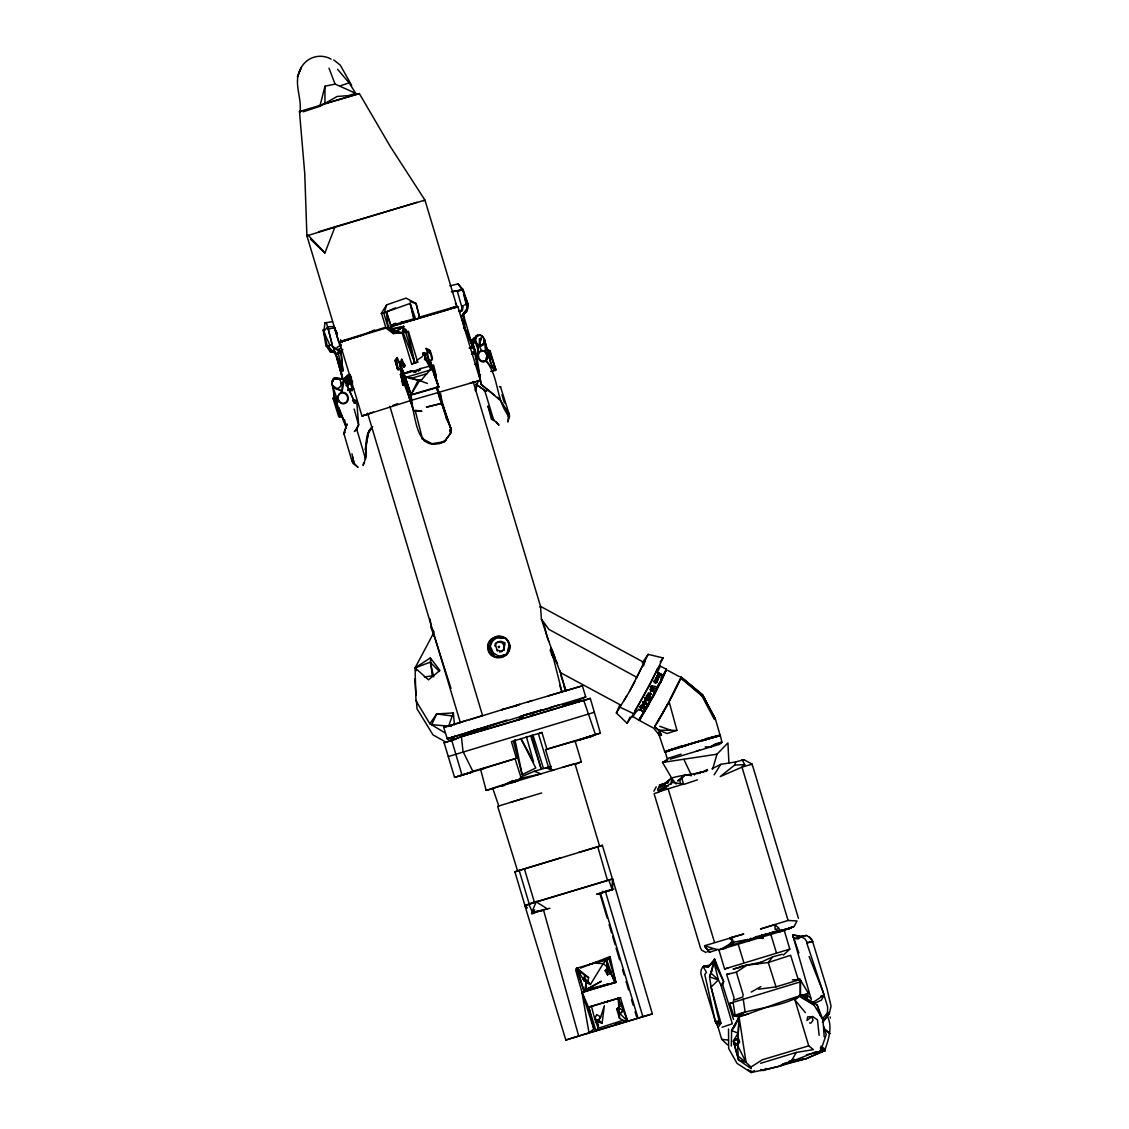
<?xml version="1.0" encoding="UTF-8"?>
<svg xmlns="http://www.w3.org/2000/svg" width="1129" height="1129" viewBox="0 0 1129 1129"><rect width="100%" height="100%" fill="white"/><g stroke="black" fill="none" stroke-linecap="round" stroke-linejoin="round"><path stroke-width="1.5" d="M324.926 102.951L324.997 86.227L335.059 84.082L355.663 93.298L348.494 95.612L337.091 96.473L319.846 106.324L303.151 111.813M409.008 395.319C416.686 412.452 413.468 454.775 444.346 441.735L450.527 433.621L451.374 429.782L436.429 387.459M660.55 675.001L659.675 675.325L660.394 674.013M613.823 889.186L596.592 894.281L612.539 889.567L612.624 878.955L536.176 901.817C528.753 920.149 529.642 912.825 543.571 910.214L578.669 1035.97L565.827 1040.035L524.872 905.599L536.854 901.351M487.46 357.653L487.46 358.5A5.8 4.841 73 0 1 480.248 360.828A5.8 4.841 73 0 1 479.162 351.881A5.8 4.841 73 0 1 486.853 353.532L487.46 358.5L486.049 352.615L484.016 351.133L481.349 351.034A5.363 4.474 73 0 0 480.051 359.841A5.363 4.474 73 0 0 487.46 357.653L486.049 352.615L486.853 353.532M499.441 386.81L500.641 386.937M658.362 679.178L657.685 677.809M731.338 1046.061L731.606 1030.509L739.142 1017.003C762.258 1009.185 785.064 999.814 808.435 993.337L800.094 979.506L797.864 978.377L790.625 955.275L768.284 962.515L746.791 965.21L733.074 969.148L739.848 967.285M299.877 112.745C302.501 98.082 292.609 82.544 300.709 68.841M800.616 981.793L800.362 994.974L798.189 997.02C778.502 1007.477 755.753 1007.731 735.078 1015.211L735.092 1016.142L733.737 1015.874L729.687 1003.399L800.616 981.793L800.094 979.506L792.332 979.873M656.231 677.668C655.102 680.688 655.568 677.95 657.459 677.993M734.259 1044.494L738.451 1059.905L746.043 1062.304L739.114 1017.271L731.606 1030.509L738.07 1033.19L733.328 1041.121L737.618 1055.855L746.043 1062.304L750.954 1067.046L751.152 1068.57L738.451 1059.905L737.533 1045.242L739.142 1017.003L735.092 1016.142M424.306 676.92L432.167 675.918L430.347 657.911L415.077 667.888L415.966 700.799L429.881 723.731L445.024 732.904M477.652 353.518L478.089 345.22L477.002 357.893L481.18 384.467L500.514 400.569L509.08 413.849L509.588 416.432L507.824 422.02C507.796 420.623 509.645 412.508 506.935 413.468C495.956 397.648 498.538 376.112 486.246 361.167L485.978 357.865M476.156 336.075L477.75 334.946L472.007 339.801L479.162 346.081L483.198 344.895L484.51 339.631L482.266 335.948L480.192 334.876L476.156 336.075L474.787 340.591L472.007 339.801L481.18 384.467L494.657 395.15M646.183 703.522L645.195 704.115M746.043 1062.304L737.533 1045.242L739.114 1017.271L734.824 1026.317L731.606 1030.509M671.176 784.26L671.543 778.05C683.454 774.409 695.69 774.762 707.389 770.387L707.163 769.569L705.117 771.079L695.196 773.802M657.374 676.567L657.149 675.41A1.425 1.087 35.4 0 1 657.29 675.283L658.179 675.142M578.669 1035.97L588.999 1032.809L581.887 991.841L584.243 991.812L577.074 968.23L575.649 970.009L581.887 991.841L588.505 1007.209L620.625 997.57L588.731 1007.124L595.9 1030.721L598.243 1028.293L598.483 1024.977M657.501 676.751L656.909 675.834L657.092 676.807M641.667 706.119L640.51 706.288L640.355 707.488L642.599 707.841L641.23 708.208M619.75 1006.504L618.861 1007.915L619.482 1018.203L622.855 1020.32L627.71 1021.195L618.226 997.768L619.482 1018.203L616.646 1008.945L619.75 1006.504L618.226 997.768M501.248 651.532L504.098 649.923L504.635 642.697L501.586 641.498A5.08 5.066 69.4 0 0 495.476 645.266L494.784 645.873M467.35 310.56L467.872 303.927L462.989 289.419L467.434 308.33L466.827 311.632L461.38 316.459L465.346 330.218L472.628 346.363L463.299 314.37L466.333 311.505M404.718 365.711L401.797 359.22C401.317 363.51 407.075 370.27 403.166 362.959L404.083 366.869L404.718 365.711L402.714 363.129M727.584 1044.889L721.699 1039.315L718.157 1027.39L720.937 1023.114L719.399 1022.239L711.087 987.056L709.591 976.966L714.572 958.987L723.675 981.553L722.659 984.841L733.54 1019.487M402.404 381.193L400.4 374.405L411.478 371.074L400.4 374.405L403.745 385.511L402.743 385.116L402.982 382.745M404.634 366.417L404.803 364.723M660.888 679.743C660.31 675.579 668.82 669.765 666.138 669.045A29.001 1.129 -61.6 0 1 654.143 693.488L648.004 705.54L654.495 693.714M655.61 678.501L655.78 679.489L657.332 677.936L658.08 678.839L657.149 680.321L658.136 679.785M476.466 358.218L476.071 359.107L475.916 357.808M580.56 968.089L610.041 956.573L608.968 958.676L594.927 962.882L606.668 959.946L607.204 969.021C608.672 969.43 617.746 985.476 614.289 981.75L606.668 959.946L603.196 963.63L590.411 984.53L587.772 980.974L584.413 981.073L585.02 975.668L576.453 968.315L596.733 962.331L589.606 964.462L591.06 964.025M640.256 706.853L640.58 707.671L640.27 706.74M335.271 387.374L332.533 385.808L334.339 396.815L338.164 401.952L331.7 383.465L331.997 380.953L335.257 377.679L344.373 379.457L355.198 403.448L344.373 379.457L339.758 378.596M424.913 356.454L422.909 353.871L423.544 352.714L425.816 360.377L424.448 359.347M703.494 966.184L708.349 966.876L708.532 965.323L703.113 966.593A8.707 8.453 76.7 0 0 701.25 975.047L715.998 1023.17L719.399 1022.239L718.947 1021.279L715.292 1021.251L704.75 974.412L706.514 972.379L703.113 966.593L708.349 966.876L713.867 961.725L723.675 981.553L720.965 985.236L732.312 1023.749L722.151 1027.263M728.515 1029.027L728.671 1048.488L737.025 1063.363L751.11 1072.55L779.208 1066.383L814.983 1052.256L816.507 1052.764L824.65 1050.803C828.46 1039.513 833.23 1026.444 826.767 1015.126M597.693 1021.435L602.067 1023.424L604.34 1005.77L600.67 1017.017L597.693 1021.435L598.243 1028.293L622.855 1020.32M351.669 381.009L350.442 383.465L345.869 380.671L348.141 375.816L350.526 377.185M462.283 305.719L461.775 309.586L459.334 311.618M331.912 321.779L325.025 322.809L323.727 331.545L327.297 346.053L326.098 346.377L323.219 329.922L324.573 332.999M333.196 381.419L333.648 378.497L338.728 378.836M654.34 680.914L654.326 681.817A1.425 1.284 33.9 0 0 654.905 682.551C659.435 684.033 654.933 677.075 654.298 681.874A1.51 1.369 35.3 0 0 654.58 682.339L654.905 682.622M655.554 678.6L655.78 679.489M463.215 305.437L462.368 310.856L459.531 312.041M623.039 1010.61L619.736 1014.011L623.039 1010.61L618.861 1007.915L616.646 1008.945M648.639 695.196L648.639 695.21A3.683 3.655 3.9 0 0 648.117 694.998L646.381 695.901L648.131 694.998A3.754 3.74 1 0 1 648.596 695.168L649.161 695.492A4.036 4.022 1 0 1 649.612 695.803L650.177 697.115L649.951 696.17A2.004 1.99 4.6 0 0 649.612 695.789A4.064 4.05 2.5 0 0 649.189 695.492M404.563 381.292L412.607 407.244L411.069 395.079L438.715 387.134L432.732 367.137L431.349 367.377L427.877 356.171L427.665 351.02L426.127 348.452L429.091 349.736L430.403 353.448L432.097 359.756L430.093 360.363L431.151 365.514M642.316 707.544L642.5 706.839L644.024 708.038L643.332 709.238L642.683 707.671M658.955 675.932C657.868 677.132 660.902 676.666 658.757 675.354M642.429 707.206L644.024 708.038M660.648 674.761L659.534 675.283L657.812 674.112L659.886 675.071L660.084 673.942L660.169 674.902M755.259 936.957L789.34 928.475L794.124 926.457L797.018 920.982L788.084 920.46L760.48 928.998L774.946 924.665L779.179 928.49L775.143 929.59L774.946 924.665M479.599 345.262L479.557 338.686L479.599 345.262L477.793 344.345A5.08 4.234 73 0 1 476.988 336.513A5.08 4.234 73 0 1 483.692 338.107A5.08 4.234 73 0 1 481.518 345.234L479.599 345.262L481.18 337.769L480.502 340.238M647.242 697.764L647.185 697.764A3.669 3.599 16.7 0 0 646.719 697.581L645.322 697.778L645.125 699.176A1.821 1.75 19.4 0 0 645.435 699.571L648.187 700.446L648.131 698.329A4.036 3.966 17 0 0 647.778 698.089L647.778 698.089M504.098 649.923L504.254 649.09M646.423 695.746L646.522 696.635A1.821 1.792 13.6 0 0 646.832 697.045L648.018 697.793A3.401 3.345 15.7 0 0 648.427 697.948L649.965 697.567L649.951 696.17A2.06 2.06 4.1 0 0 649.612 695.803A4.206 4.191 -1.1 0 0 649.104 695.45L648.907 695.337M654.298 681.027L654.82 682.495M363.623 462.819L363.072 465.543C369.211 453.378 361.76 436.909 372.33 426.536M475.238 390.634L476.438 384.185M341.311 379.175L344.373 379.457L342.143 391.283L334.071 387.882L332.533 385.808L336.259 388.898M366.205 455.763L365.556 459.066L356.764 429.316L358.641 424.899L356.651 400.597M809.112 956.517L823.126 991.968L827.67 1007.026L827.331 1015.832L822.307 1022.211M365.09 449.596L369 430.474M657.007 681.972L656.979 681.097L656.965 682.099M436.641 387.219L439.181 397.253L451.374 429.782L450.683 432.971L444.346 441.735L431.955 443.697L421.752 438.348L423.135 438.066L421.766 438.532M642.189 707.742L640.962 707.742L640.792 706.556M402.178 332.872L403.575 326.464L392.85 328.497L392.229 329.569L393.315 333.563L408.5 332.067L403.984 330.599L403.575 326.464L392.229 329.569L388.136 327.368L383.662 312.733L386.485 312.041L392.229 329.569L402.178 332.872L405.128 331.531L407.894 332.222L414.837 362.917L411.633 363.99L402.178 332.872L393.358 332.265L388.136 327.368L386.316 311.943L392.229 329.569M642.274 662.836L648.159 654.354L663.048 657.925L651.786 681.097L633.778 713.74L627.047 723.237L616.378 712.978L619.821 704.919M642.754 707.417L643.558 708.038M608.968 958.676L616.053 982.301L584.243 991.812L586.77 980.678L584.695 978.208M489.464 647.975L491.468 639.31L496.407 636.389A10.867 10.853 69.4 0 1 509.645 649.584L506.78 654.524L501.841 657.459L496.083 657.36L492.089 653.352L489.464 647.975L492.526 641.018L497.748 636.982L506.286 638.393L510.026 646L506.78 654.524L496.083 657.36A10.867 10.853 69.4 0 1 488.589 644.278L491.468 639.31L497.748 636.982M398.537 369.832L396.378 361.209L397.225 357.625L399.624 363.086M700.008 773.167L700.206 772.321L703.649 771.94M711.933 970.121L711.185 973.297L718.383 979.887L720.965 985.236L722.659 984.841M475.902 357.639L476.523 358.74L475.408 358.218M643.248 701.631L642.909 703L644.701 704.327M822.886 1022.197L829.194 1013.941L831.057 1006.235L827.007 988.722L812.612 941.501L811.412 938.764L806.558 935.475L801.195 936.393L792.643 934.812L811.314 999.687M506.78 654.524L508.897 646.056L510.026 646M645.096 699.063L645.054 698.174L646.254 700.149M588.618 977.601L587.772 980.974L584.413 981.073L583.072 979.266L585.02 975.668L588.618 977.601L577.074 968.23M319.846 106.324L324.997 86.227M641.808 706.175L640.863 707.657M342.779 379.556L335.341 352.431L330.063 351.669L326.549 346.25L327.918 345.883L335.652 354.52L339.462 353.278L339.067 351.133L336.569 349.2L337.063 347.337L341.381 344.909M475.549 390.493L478.273 380.445M351.514 378.003L347.944 376.169L350.385 377.312A3.062 2.738 73.8 0 1 351.486 380.967L350.442 383.465L345.869 380.671L348.141 375.816L348.014 376.818M341.24 347.647L339.01 349.129L340.958 351.359L342.877 370.961L332.039 344.726L327.918 345.883L331.164 352.262M659.618 676.878L659.477 676.017M712.653 769.075L716.971 754.2L727.923 742.924L728.911 763.021M386.654 304.872L384.396 312.493L381.193 313.552L386.654 304.872L406.059 298.112L416.051 303.503L419.762 317.941L390.973 326.606M665.997 670.457L654.82 693.954L640.016 718.82L648.117 705.3M653.874 791.217L656.231 786.814M666.308 669.624L661.763 678.374M438.306 386.767L409.883 395.094L409.037 396.011L409.954 399.765L410.773 397.182M643.502 665.941L645.435 659.816L636.262 678.614M448.481 726.427L453.364 712.935L436.641 713.951L429.881 723.731M404.083 366.869L404.549 365.443M656.415 680.928C656.824 683.539 656.895 679.475 654.764 680.843M713.57 965.083L709.591 976.966L718.383 979.887L711.087 987.056L720.937 1023.114L716.943 1024.624L715.292 1021.251L719.399 1022.239L718.947 1021.279M643.29 703.409L644.419 704.129A3.401 3.091 23.6 0 0 644.857 704.369L646.381 704.059L646.324 702.732A1.99 1.877 22.4 0 0 645.986 702.379A4.036 3.796 22.2 0 0 645.562 702.083L645.012 701.786A3.754 3.528 22.2 0 0 644.532 701.546L643.093 701.786L643.008 703.155A1.821 1.665 22.9 0 0 643.262 703.466M806.713 999.052L807.799 995.905L810.636 997.853M751.208 764.658L752.126 764.121L741.993 767.155L720.217 776.597L734.654 765.039L735.755 761.892L743.997 759.732L752.126 764.121L798.443 918.272M642.881 702.069L643.064 703.155M352.728 459.207L353.941 463.045L358.048 467.378L352.982 463.356L351.923 460.914L343.78 433.268L347.111 423.925L343.865 433.861M396.321 360.137L397.225 357.625L395.531 359.812L396.491 363.651L397.225 357.625L395.813 359.714L396.378 361.209M664.84 673.42L666.35 669.299M648.159 654.354L630.01 690.595L616.378 712.978M338.728 416.799L332.999 398.424L334.339 396.815L334.156 391.819M310.503 239.221L324.926 252.938L335.059 226.76L424.956 200.129L456.864 306.298L450.146 308.372M331.7 383.465L333.648 378.497L336.71 378.765M402.249 374.518L400.075 363.086L401.571 359.29L403.857 366.925L400.075 363.086L402.94 363.03M586.022 982.54L586.77 980.678L590.411 984.53L586.022 982.54L586.586 989.399L584.243 991.812L576.453 968.315L580.574 973.254M656.02 678.36L655.963 679.305M645.195 701.561L645.534 700.149L645.209 701.518M297.379 76.913L301.387 67.26M660.677 682.791L664.671 673.533M355.381 430.53L358.641 424.899L354.125 409.008M644.814 706.825L643.05 703.762L644.786 706.895L641.328 705.004M643.107 704.482L644.038 706.218L643.107 704.482L642.57 705.413L644.038 706.218L642.57 705.413M650.064 697.412L647.975 697.778M655.667 680.519L654.707 681.972L656.612 682.057M654.693 680.956L655.088 682.297M641.06 707.812L640.849 706.5M646.48 703.889L645.111 704.44L646.381 704.059M660.409 682.396L664.6 673.434M678.585 682.593L669.991 699.698M540.085 607.289L540.523 606.372L644.179 662.554M640.863 708.391L640.637 709.577L640.905 708.32M645.52 698.159L647.566 698.357M655.695 678.247L655.737 678.176A1.651 1.369 37.8 0 1 655.977 677.866A1.482 1.228 34.5 0 1 656.429 677.654L657.403 677.654M660.338 674.098C665.023 676.186 655.455 671.219 660.056 673.9M627.047 723.237L630.053 717.056M638.831 709.337L642.33 710.945L638.831 709.337L635.585 712.498A29.001 1.129 -61.6 0 1 632.833 715.56M658.644 684.329L654.143 693.488A29.001 1.129 -61.6 0 1 638.929 719.709L638.831 719.977M669.088 701.659L680.477 678.43A27.562 1.073 -61.6 0 1 669.088 701.659A27.562 1.073 -61.6 0 1 654.637 726.554L669.088 701.659L676.963 730.392L666.971 733.511L659.054 730.209L654.552 726.695L658.701 730.491L661.594 735.332L659.054 730.209L676.963 730.392M658.955 675.015L657.868 674.027M427.439 383.493L418.238 380.05L411.027 394.642L404.972 376.225L403.011 375.886L404.168 374.207L400.075 363.086M634.823 681.493L629.446 691.456M423.798 354.21L423.685 352.671L426.677 353.306L425.125 356.383L426.056 360.278L430.939 369.366M491.27 371.483L495.984 369.804L489.746 351.895L490.226 350.95L487.192 349.792L484.51 339.631L485.583 352.883M659.477 682.904L654.143 693.488L660.578 682.128L654.453 693.742M645.082 698.117L646.719 697.581L645.195 697.948M372.697 426.649L368.054 433.663L365.711 449.427L365.909 455.664M655.526 687.039C657.614 685.557 643.967 685.924 653.874 688.224M450.979 688.394L433.409 633.383L415.077 667.888L416.361 670.64M650.727 687.9L653.62 690.623L651.687 688.309L654.679 688.648L652.717 686.333L654.651 688.69L651.673 688.337L653.776 690.313M653.126 691.527L649.923 689.41L653.141 691.512M650.233 692.359L650.939 691.061M667.747 703.861L666.265 706.627A24.796 0.974 -61.6 0 1 657.473 721.883M617.577 1010.314L618.861 1007.915M651.377 693.982L647.905 693.178L651.602 694.363M422.909 353.871L423.544 352.714M639.677 720.104L650.008 700.784M733.667 940.88L731.493 944.775L728.036 945.312L720.895 949.037C716.788 952.142 697.807 940.415 707.855 950.11L713.133 948.699M691.498 775.694L685.12 774.635L681.817 777.853L683.454 784.076L658.644 791.796L657.642 789.481L659.082 786.927L663.358 785.262L671.543 778.05L676.158 783.978M642.232 705.23L643.05 703.762M659.505 677.118L658.927 677.555M791.006 1061.585L796.284 1052.44L813.36 1049.631L808.731 1045.849L794.957 1000.012L798.189 997.02M649.909 700.77L639.085 719.907M658.489 672.729L661.806 674.888M623.589 701.278L626.934 695.662M658.263 677.315L659.223 676.313M419.819 380.191L411.027 394.642L404.972 376.225M558.996 705.696L559.561 704.778L549.823 707.643M648.596 700.065L646.959 700.46M657.106 680.011L657.897 679.531L657.149 680.321M344.373 379.457L342.129 383.013L342.143 391.283L338.023 388.926M607.501 974.863L607.204 969.021L610.817 970.968L610.733 973.438L607.501 974.863L605.186 970.728L608.094 967.609L606.668 959.946M640.016 718.82L648.568 705.343M714.163 774.833L720.81 764.347L735.755 761.892M340.958 351.359L342.877 370.961L338.277 353.617L339.462 353.278M602.067 1023.424L598.822 1019.995L595.336 1022.168L598.511 1020.348L600.67 1017.017L596.676 1014.562L594.715 1018.767L598.243 1028.293M737.533 1045.242L739.721 1041.898L738.705 1039.033L736.037 1038.652L733.695 1040.755L734.542 1044.198L737.533 1045.242L733.328 1041.121M700.192 772.758L700.234 773.139M646.113 703.762L645.252 704.059M353.702 402.898L355.564 400.202M660.169 661.975L663.048 657.925M346.956 377.453L348.141 375.816M474.166 339.279L475.351 337.642A3.994 3.331 73 0 0 473.418 339.773M489.746 351.895L490.226 350.95L487.192 349.792L490.72 362.818L495.236 370.693L486.246 361.167L483.268 360.828M437.29 387.021L440.635 399.101L440.366 393.457L442.483 403.194L426.508 407.117L442.483 403.194L451.36 430.643M463.596 327.495L465.346 330.218L463.299 314.37L461.38 316.459L467.434 308.33L468.055 303.87L462.34 289.603M461.38 316.459L467.434 308.33L463.61 294.288M809.578 1022.959L810.848 1023.17L813.092 1020.291L811.751 1016.749L807.644 1016.89L806.981 1020.461L812.414 1016.382L817.452 1019.84L819.16 1035.335M356.764 429.316L354.393 431.49M782.298 954.259L772.758 956.813L768.284 962.515L776.018 986.873L800.094 979.506L801.308 982.117M708.349 966.876L714.572 958.987L717.098 967.073M334.142 326.507L327.664 326.761L323.727 331.545L329.964 345.319L332.208 344.67L327.664 326.761L326.309 322.838L325.025 322.809M534.652 909.776L532.479 912.401L528.781 904.019M660.225 674.846L660.098 674.112M332.999 398.424L334.339 396.815L346.222 427.863L344.655 419.833L343.696 420.157L341.466 414.766M813.938 1003.554L821.432 1000.153L824.099 995.143L806.741 942.941L812.612 941.501L809.267 936.675M418.577 370.933L420.99 368.463L433.649 365.175L436.203 375.802L435.357 373.897M646.578 695.408L648.117 694.998M822.533 1018.711L828.023 1012.29M422.415 378.808L431.08 368.746M747.031 939.681L742.332 941.769L748.513 940.767L750.799 938.143M642.98 701.913L644.504 701.589A3.74 3.514 22.2 0 1 644.969 701.772L645.012 701.786A3.669 3.443 22.2 0 0 644.49 701.589L643.389 701.546M656.838 682.353L655.215 682.72M346.518 381.362L343.555 379.584L348.226 374.532M605.186 970.728L608.094 967.609L603.196 963.63L594.15 963.093M356.496 429.824L357.23 429.034M481.321 346.038L484.341 342.877M656.132 678.19L657.29 678.007M342.877 349.567L340.648 351.839L339.01 349.129L339.067 351.133L335.652 354.52L333.521 350.47M679.587 780.224L685.12 774.635L677.555 780.873L679.587 780.224L680.759 783.328M705.145 771.051L707.474 770.415L707.163 769.569L705.145 771.051L705.823 771.46M645.548 698.103L646.846 697.99M783.413 955.049L789.792 949.108L784.26 930.423L718.891 949.955L724.606 968.978L727.951 968.019M728.036 945.312L731.846 941.868M742.12 759.619L744.717 764.7L741.993 767.155L788.084 920.46M670.287 759.154L718.778 744.519L721.967 742.303L720.302 735.332M349.962 375.04L343.555 379.584L346.956 376.592M658.122 675.227L657.727 675.128A1.538 1.129 31.1 0 1 659.364 675.848L659.378 675.862M432.732 367.137L438.715 387.134L431.814 368.308L432.647 367.602M806.558 935.475L801.195 936.393M343.555 379.584L350.216 374.433M649.965 697.567L648.441 697.934M766.083 1068.471L763.557 1070.419L760.381 1070.433M420.99 368.463L413.595 372.048M648.568 700.121L647.058 700.46A3.387 3.26 20.4 0 1 646.621 700.333L646.268 700.121M521.104 717.338L523.842 715.292L540.622 710.296M352.121 383.225L347.958 384.382L352.276 383.168M347.182 378.13L348.198 377.425M686.333 745.38L665.447 751.434M718.778 744.519L721.967 742.303M399.003 327.89L403.575 326.464L393.315 333.563L386.019 328.13L381.56 313.396L383.662 312.733M416.897 360.349L422.26 356.651M683.454 784.076L672.277 782.453L658.644 791.796L661.735 790.681M806.388 994.734L808.435 993.337L807.263 994.677L800.362 994.974L800.094 979.506M642.514 707.939L640.905 707.939M736.376 972.196L743.108 994.578L742.797 996.992L733.398 1000.35L734.076 997.81L726.624 974.412L736.376 972.196L746.791 965.21M471.724 354.308L473.164 353.349M393.231 333.309L403.575 326.464M523.15 716.336L517.011 720.387L461.394 736.644L444.12 742.797L454.578 777.401L485.456 768.045M826.287 1015.846L829.194 1013.941M812.259 1002.862L824.099 995.143L820.741 996.159M668.255 758.759L662.54 762.456L671.896 778.474M750.954 1067.046L762.301 1059.792L808.731 1045.849M469.184 719.879L504.31 708.998M480.531 374.87L479.642 375.421L477.186 364.004L474.872 364.3M656.542 682.17L655.3 682.41M333.267 378.878L335.257 377.679M349.764 382.689L350.442 383.465L345.982 380.642L350.075 383.281L350.823 382.054M710.268 746.904L715.236 743.955L721.233 742.317L710.268 746.904L705.131 746.876M743.08 760.283L743.997 759.732M662.017 785.177L668.749 781.31M353.194 401.148L354.577 399.976L352.742 400.88M784.909 1063.066L779.208 1066.383L794.477 1059.341M496.083 657.36L506.949 654.03M439.534 443.641L446.124 439.901M586.586 989.399L601.249 981.341L586.586 989.399L615.22 982.456M751.237 992.052L760.833 986.647M743.192 998.855L745.112 1011.937L737.322 1016.34L748.527 1013.969M747.85 939.173L748.513 940.767L753.876 937.832M748.513 940.767L751.251 939.272M417.942 380.798L421.992 379.584M662.864 784.514L659.407 785.078L664.487 783.639L671.543 778.05L672.277 782.453M751.646 1072.084L754.511 1070.574M343.78 433.268L345.135 432.562M508.304 782.877L512.778 780.562M668.537 782.453L663.584 784.105L667.606 782.679M527.793 701.97L582.409 685.839L585.739 696.96L572.332 702.901M697.369 773.774L700.206 772.321M390.62 325.731L395.305 323.331M468.422 732.354L464.174 734.499L469.89 731.691L507.076 720.048M419.988 369.239L400.696 374.856M503.534 643.262L504.635 642.697L504.649 645.223M711.933 768.793L720.81 764.347M475.408 351.712L472.374 353.208L474.928 352.361M470.793 732.255L473.799 730.773L480.178 730.35M513.554 741.57L522.162 774.692L535.795 767.974L520.751 738.564M423.756 200.722L424.956 200.129L390.324 146.558L359.347 93.566L322.936 104.122M300.878 110.967L299.467 111.545L304.745 173.443L306.905 235.792L338.813 341.946L384.961 327.481M408.388 331.319L417.73 362.141L411.633 363.99M656.118 677.739L657.346 677.725L656.429 677.654M726.878 946.398L733.751 943.138M393.09 324.743L395.94 323.402M746.467 939.822L742.332 941.769L747.158 940.02M374.461 329.993L364.949 334.452L385.85 328.116M506.568 784.048L513.709 780.746M756.458 964.349L772.758 956.813M352.558 389.138L353.716 388.799L349.059 390.14L351.881 389.307M773.831 932.625L778.276 930.606M488.476 389.745L484.313 390.987L486.74 391.17M760.636 1069.516L763.557 1070.419L805.979 1058.72L824.297 1050.563M395.432 307.907L384.072 312.733L410.095 303.461L415.712 319.112L419.762 317.941M520.427 777.175L534.257 771.29L551.135 766.351M735.628 1015.959L745.112 1011.937M574.887 764.615L581.35 761.892L575.113 741.047L545.575 749.656L551.827 770.5L581.35 761.892M782.468 1064.308L805.979 1058.72L824.89 1050.746L817.565 1052.313M359.347 93.566L299.467 111.545M389.872 406.355L482.563 715.56L443.725 727.401L447.267 738.775L455.664 738.818L495.772 723.83M807.799 995.905L803.919 996.822L817.142 1004.965L822.985 1019.769L824.198 1036.789M648.822 697.637L649.81 696.791L648.06 697.44M381.56 313.396L382.251 313.297M728.431 946.243L745.14 940.838M454.578 777.401L472.896 771.417L463.031 751.533L461.394 736.644L590.284 698.343L600.388 733.088L573.927 741.682M608.051 890.414L602.35 892.587L609.985 890.301M667.211 760.678L662.54 762.456L716.971 754.2M663.584 784.105L668.241 782.341M439.35 671.445L430.149 662.201L415.077 667.888L428.47 679.827L439.943 670.457L430.347 657.911M494.629 788.113L486.162 790.413L480.629 769.484L516.419 758.293L511.423 741.612L541.934 732.481L546.93 749.148L545.575 749.656M514.88 871.856L602.364 845.339L612.44 878.955L524.957 905.486L514.88 871.856L517.957 870.953M599.513 846.397L602.364 845.339M583.594 991.375L616.053 982.301M619.807 1013.532L627.668 1021.209L620.385 997.669M608.799 880.084L612.2 889.567L612.624 878.955L652.35 1013.913L565.827 1040.035M573.871 764.15L574.971 763.726L599.654 846.27L578.824 852.381M460.703 290.139L457.344 291.211L462.89 289.419L458.134 283.901L449.822 285.849M448.326 756.557L594.207 712.314M541.934 732.481L538.434 733.779L548.369 766.845L551.827 770.5M583.735 700.77L590.284 698.343M498.792 805.951L492.78 788.423L554.141 769.837M785.699 929.379L794.124 926.457M789.764 928.179L793.165 926.937L788.225 928.306M492.089 653.352L493.345 652.901L498.439 655.991M473.263 352.911L474.815 352.587M520.243 719.258L517.011 720.387L583.735 700.305L595.463 734.612L546.93 749.148M531.547 715.306L534.779 714.177M486.162 790.413L521.415 778.77L515.064 758.801M335.652 354.52L338.277 353.617M373.318 412.099L361.957 416.008L339.631 342.186L366.135 334.057M392.793 405.424L397.662 403.745M724.606 968.978L789.792 949.108M450.527 737.66L447.267 738.775L469.89 731.691L478.95 730.731M681.634 745.93L666.378 751.152L718.919 735.416L715.504 736.376M472.063 347.859L472.868 347.591L470.737 348.254M659.407 785.078L664.148 783.822M779.447 930.028L779.659 931.75L789.34 928.475L761.482 935.221L762.851 938.453L755.216 937.098M788.959 928.363L793.165 926.937M454.338 307.935L457.852 306.749L480.277 380.304L473.277 382.533M670.781 750.206L665.277 752.055L664.614 751.448L658.348 732.876M683.737 784.443L697.412 779.857M584.243 991.812L607.614 983.98M410.095 303.461L413.934 319.705L415.712 319.112M519.636 717.028L523.856 715.617M386.88 327.763L385.61 328.2L386.316 328.045M477.539 351.556L478.259 350.78L476.833 346.236M351.923 460.914L353.433 460.42L351.952 453.787M339.871 85.945L349.143 82.897L355.663 93.298M452.616 291.55L462.989 289.419M729.814 937.776L743.743 934.022L704.411 945.777L707.855 950.11M466.7 304.322L464.541 305.013M562.764 767.212L574.971 763.726M417.053 202.303L306.905 235.792L308.104 235.199L324.926 252.938M348.988 339.349L345.756 340.393L348.565 339.603M472.853 352.375L474.688 351.782L472.105 352.587M415.049 372.005L416.093 371.667M456.935 735.713L447.267 738.775L585.739 696.96M469.085 348.113L473.587 346.716L472.077 347.167M471.739 353.391L474.251 352.615M466.841 720.344L460.293 722.419L367.602 413.214M582.409 685.839L564.458 691.061M681.069 754.13L667.168 758.617L665.193 751.604M472.599 346.998L469.96 347.817L473.305 347.309M681.591 746.396L666.378 751.152L671.445 749.571M686.333 745.479L665.277 752.055L664.967 751.349M385.088 312.451L386.485 312.041M318.576 231.854L335.059 226.76M600.388 733.088L586.233 737.463L587.447 737.096M707.135 951.648L710.508 951.902L716.548 950.025M760.593 1063.306L796.284 1052.44M518.663 870.53L561.042 857.687M350.597 338.841L363.355 334.946M350.244 379.344L348.155 379.979M490.932 371.243L495.617 369.818L490.268 351.175M543.571 910.214L532.479 912.401L549.908 908.252M719.356 1022.14L715.998 1023.17L715.292 1021.251M694.264 742.543L681.351 746.452L720.344 735.572L702.52 740.638L720.133 735.318L715.461 719.215M681.295 746.918L706.782 738.846L694.236 742.557M389.858 325.999L412.762 319.084M490.169 725.735L495.038 724.254M510.901 802.211L523.348 798.443M444.12 742.797L455.904 739.255M541.638 792.953L497.677 806.304L517.59 870.925M694.377 774.268L694.363 775.03M533.565 902.565L529.191 903.877L519.142 870.261M746.594 940.401L760.029 936.393M602.759 1002.905L608.094 1001.31L605.821 1001.987M390.747 326.648L457.852 306.749M350.625 383.634L347.859 384.439M401.995 378.497L434.439 368.774M532.422 700.516L501.558 709.76L514.104 706.415M472.557 771.361L516.419 758.293M652.35 1013.913L637.081 1018.414L637.984 1018.146L600.515 893.124M420.919 317.658L451.332 308.739M405.339 380.092L402.023 381.066L402.743 385.116M410.321 378.61L426.903 373.699M762.767 935.447L761.482 935.221M520.483 716.252L541.694 710.028M512.566 782.623L515.755 781.691M696.452 751.053L699.641 750.108M419.339 317.15L456.864 306.298L455.382 303.193M548.369 695.859L561.946 691.865L550.656 647.227M461.803 722.179L443.725 727.401M348.861 339.589L339.631 342.186M350.837 389.59L348 390.408M473.206 730.449L476.988 729.348M471.132 731.55L473.799 730.773L471.16 731.338M508.487 783.498L518.028 780.718L515.53 780.097M471.527 731.14L488.476 726.229M351.133 388.884L349.143 389.449M369.268 413.736L361.957 416.008L412.212 400.061L480.277 380.304M346.01 385.596L348.593 384.862M708.97 747.37L711.919 746.537M346.42 384.82L349.454 383.959M346.617 385.441L347.901 385.074M347.873 389.815L351.161 388.856M347.901 390.465L350.315 389.745M706.472 738.945L715.8 736.306M764.728 935.01L771.46 933.119M350.936 389.576L353.377 388.884M414.851 372.133L415.811 371.864M637.984 1018.146L588.999 1032.809L593.826 1029.041L588.731 1007.124L593.826 1029.041L581.887 991.841M327.297 346.053L329.964 345.319M496.365 421.921L498.962 425.224L492.625 418.69L487.954 406.073L491.468 419.198L493.218 418.704M471.753 731.409L476.706 730.026M338.813 341.946L346.716 339.773M352.685 383.056L346.801 384.707M563.244 691.512L565.841 690.807L560.012 670.852M523.842 715.292L530.531 713.472M537.235 711.637L552.293 707.53M457.344 291.211L462.114 308.259M344.105 341.184L344.881 340.972M403.984 330.599L405.128 331.531L403.279 332.872L414.837 362.917L417.73 362.141M501.417 786.278L504.804 785.361M726.624 974.412L729.969 973.508M761.765 935.616L789.34 928.475L771.178 932.483M507.725 413.27L506.935 413.468L508.375 416.192L506.893 411.238M706.133 738.592L715.715 736.207M793.899 938.566L798.386 938.848L801.138 936.802L792.643 934.812L793.899 938.566L801.138 936.802L804.878 938.764L807.235 942.348M806.741 942.941L812.612 941.501M416.827 370.905L420.115 370.114M567.337 703.677L580.306 701.222L562.27 705.018M722.306 949.122L725.707 948.289M733.695 1040.755L737.096 1039.95M729.687 1003.399L732.396 1002.764M615.855 1023.947L627.71 1021.195M655.032 793.193L658.306 792.445M664.572 751.448L664.854 752.295M519.284 778.671L540.946 773.859L534.257 771.29M715.998 736.221L720.133 735.318M451.36 291.903L456.299 290.83M806.416 1054.74L824.89 1050.746M408.952 371.624L411.633 371.06M739.551 966.622L760.833 962.261M745.267 939.921L731.296 942.687L732.1 940.245L729.433 938.34L732.735 939.159M328.327 329.005L335.144 327.791M657.642 789.481L665.983 788.155M470.384 382.802L473.601 382.308M814.983 1052.256L824.65 1050.803L820.797 1047.345M545.124 768.186L548.468 767.692M789.185 1061.175L805.979 1058.72M471.005 347.549L473.982 347.153L474.928 350.188M758.632 989.202L776.018 986.873M401.19 321.991L409.432 321.073M471.527 731.451L479.98 730.519M658.644 677.598C658.038 677.386 656.993 674.648 658.503 675.509M609.462 889.864L612.539 889.567M472.868 353.899L475.365 353.73M655.681 680.208L654.425 680.731L655.173 680.18A1.425 1.242 32.4 0 1 656.245 680.335L656.852 680.985L656.33 680.462M734.654 765.039L744.717 764.7M350.018 390.761L352.248 390.705L352.135 389.632M458.684 310.87L460.957 310.955M659.082 786.927L665.884 787.181M819.908 1050.534L824.65 1050.803L820.261 1048.037M644.137 701.843L643.347 702.069L645.351 702.337M451.346 726.328L431.73 724.705L436.641 713.951L452.39 715.998M495.941 637.73L502.687 638.379M721.699 1039.315L728.501 1040.063M412.424 371.088L413.694 371.243M602.307 891.444L605.511 891.825L642.881 1016.693M658.263 675.523L657.445 676.821M330.063 351.669L332.702 352.05M806.078 995.947L800.362 994.974L814.192 1005.205L822.985 1019.769M415.331 411.182L421.879 411.295L415.105 410.264L422.571 439.266M707.643 951.126L710.508 951.902M418.238 380.05L403.716 376.352L421.3 381.277M663.358 785.262L667.931 786.518M495.476 645.266L497.113 650.05L501.911 651.475M410.025 301.697L416.051 303.503L419.663 318.053M706.034 952.523L701.631 950.152L700.46 947.88L654.114 793.743M648.314 695.422L646.832 695.76L648.977 695.774M824.65 1050.803L821.023 1049.674L826.216 1034.644L823.69 1026.402M670.781 730.237L659.703 726.272M644.715 703.988L643.22 702.309L644.024 703.635M546.126 767.762L552.518 770.401M598.511 1020.348L594.715 1018.767L591.37 1006.08M619.976 707.177L633.778 713.74M666.35 669.116L659.773 665.969A29.001 1.129 -61.6 0 1 657.205 672.715M647.961 697.75L646.494 696.537M648.06 697.412L647.199 696.903M646.437 699.825C648.272 701.01 644.038 698.089 646.197 699.74M398.466 368.139L401.134 369.522L403.787 377.34M667.916 670.471L679.333 676.638M639.282 720.401L653.55 728.106L659.957 735.854M636.615 677.217L548.962 629.417L541.412 619.101L540.523 606.372M621.063 705.272L560.365 672.574L546.986 636.587L543.995 623.9M446.153 742.275L432.971 734.866L417.024 708.829L416.403 700.446M657.417 678.063L657.967 679.404L657.685 678.148M799.417 996.455L814.192 1005.205M491.468 419.198L493.867 420.637L484.849 390.959M477.002 357.893L472.007 339.801L475.704 342.059M632.875 716.534L638.732 720.104M536.176 901.817L547.523 908.986M333.027 346.73L336.569 349.2M330.67 345.093L339.067 351.133M820.952 1046.146L824.876 1049.01M747.864 1069.445L751.589 1072.352M333.761 59.978L340.238 65.059L351.655 85.395M497.353 397.281L500.048 399.412M645.915 702.323L646.578 703.663L646.352 702.69A2.004 1.877 22.1 0 0 645.873 702.224M681.112 677.217L702.478 694.744L715.334 719.244L713.189 716.548M824.749 1029.338L830.097 1033.727L824.876 1029.309M683.271 679.813L681.055 677.104L702.478 694.744L715.405 719.258L706.302 702.534M680.66 678.063L701.645 695.436L714.417 719.512M681.055 677.104L702.167 694.928L704.651 699.486M680.97 677.471L704.905 698.597M427.665 351.02L430.403 353.448M472.007 339.801L477.087 345.022M650.741 687.886L653.635 690.609M527.257 907.871L524.872 905.599L526.622 908.083M405.085 328.892L406.666 330.444M651.8 685.853L653.86 688.253M337.585 69.306L349.143 82.897M794.985 1000.125L805.386 1012.628M477.031 344.867L477.652 345.276A3.994 3.331 73 0 1 476.269 345.276M430.121 619.087L431.264 627.766L434.213 632.085M458.134 283.901L462.057 289.73M576.453 968.315L584.413 981.073M491.468 639.31L492.526 641.018M348.847 378.497L349.595 382.082M431.814 359.869L431.687 358.161M413.722 371.032L414.428 372.217M396.688 364.512L395.969 363.298L397.93 369.846L395.023 360.123L397.662 369.409L397.013 366.135M557.514 663.443L554.551 658.362L554.974 661.806M648.54 698.738L648.752 699.768L648.54 698.738A2.004 1.962 16.9 0 0 648.074 698.258M607.204 969.021L609.575 973.254M521.005 738.535L533.537 761.708L526.34 736.517M702.478 694.744L715.334 719.244M336.738 332.392L334.466 328.003L340.196 346.659M340.535 339.716L342.059 342.651M431.349 367.377L431.814 368.308M756.247 936.505L756.501 937.239M551.347 653.663L553.393 657.925M683.934 759.492L691.357 775.171M337.246 333.916L334.466 328.003L337.246 334.283M431.222 369.479L423.77 352.643L424.024 354.153M423.389 438.828L424.335 440.874M490.565 646.931L493.345 652.901M479.642 346.758L481.843 351.556M563.78 686.22L565.841 690.807L560.746 674.944M716.943 1024.624L718.157 1027.39M761.708 935.772L762.851 938.453L762.075 935.659M550.091 649.951L553.408 657.77M446.378 417.942L451.374 429.782M336.936 403.349L334.339 396.815L339.857 417.222L338.912 407.724L342.764 418.026M541.412 619.101L548.807 641.357M466.206 329.936L472.628 346.363L467.392 332.208M798.866 952.947L792.643 934.812M551.841 649.288L554.875 657.219M431.842 357.71C434.355 363.566 428.865 345.276 430.022 351.641M328.991 68.163L335.059 84.082M433.804 373.967L438.715 387.134L430.093 360.363L431.292 365.415M402.503 363.199L403.857 366.925M404.464 384.509L414.033 411.521M559.716 685.359L561.946 691.865M489.407 351.077L495.871 370.016M426.127 348.452L427.115 351.429M431.264 627.766L433.945 636.064M402.672 374.292L401.134 369.522L403.095 376.253M500.373 386.485L509.08 413.849M530.63 735.741L541.228 769.089L531.703 735.445M532.817 734.57L543.458 768.426M426.677 353.306L431.588 369.211M333.718 397.281L339.857 417.222M817.142 1004.965L820.67 1016.509M770.782 934.276L776.371 952.622M738.168 944.027L743.757 962.43M402.051 360.73L401.726 359.629L401.825 360.786M451.586 739.876L461.874 774.621M668.255 789.185L714.558 942.489M323.219 329.922L325.604 337.881M501.925 394.727L504.409 402.982M473.15 381.602L540.89 607.6M434.101 369.705L434.933 372.499M402.474 362.268L402.982 363.975M524.35 868.681L534.426 902.297M600.12 894.436L607.106 917.891M609.11 924.595L611.608 932.963M612.61 936.322L615.107 944.691M616.095 948.05L619.595 959.777M622.587 969.825L624.097 974.849M626.087 981.553L628.585 989.935M631.577 999.984L633.087 1005.022M635.077 1011.711L636.573 1016.749M405.847 332.702L414.837 362.917M441.862 403.236L446.759 419.762M449.709 429.669L450.683 432.971L450.288 430.77M400.089 364.681L401.035 367.871M407.047 384.142L404.168 374.207L399.031 362.254L406.369 387.614L405.269 380.91M597.735 846.694L607.487 880.408M403.011 375.886L406.369 387.614M400.259 369.832L401.656 374.715M350.823 384.142L352.135 388.715M514.231 741.471L515.191 744.815M335.736 354.294L342.793 379.527M830.111 1016.904L830.408 1018.019M779.913 931.594L779.673 930.719L776.738 931.75L779.673 930.719L779.659 931.75M484.51 339.631L490.72 362.818L489.196 350.554M497.113 650.05L497.395 651.137M406.313 385.201L409.954 399.765M713.867 961.725L718.383 979.887M327.664 326.761L332.109 344.712M430.149 662.201L433.748 676.892M410.801 304.957L413.962 318.025M432.901 365.344L433.268 366.925M338.347 358.923L343.033 379.443M352.7 456.991L353.716 462.509L353.433 460.42M400.372 366.375L401.487 371.328M610.041 956.573L615.827 982.385M514.965 739.707L522.162 774.692M433.409 633.383L433.776 635.698M350.865 378.822L351.077 380.177M346.702 379.344L346.913 380.685M733.06 1002.115L735.078 1015.211M750.87 1070.461L751.11 1072.55M705.583 770.613L705.667 771.502M453.364 712.935L454.465 724.889M414.795 678.67L416.036 695.422M422.994 353.151L423.121 355.423L423.107 354.718M779.123 930.324L779.151 931.411L779.151 930.451M298.973 73.625A21.832 21.79 -81.5 0 1 331.122 59.145M657.487 668.424A27.562 1.073 -61.6 0 1 647.369 688.535A27.562 1.073 -61.6 0 1 634.851 710.748M473.644 343.23A3.994 3.331 73 0 1 473.136 341.537M473.291 339.815A3.994 3.331 73 0 1 475.351 337.642M352.671 381.221A3.994 3.57 73.8 0 1 347.803 383.14A3.994 3.57 73.8 0 1 346.123 377.538A3.994 3.57 73.8 0 1 351.246 376.451M338.263 378.695A3.994 3.57 73.8 0 1 339.857 378.624M347.393 382.209A3.062 2.738 73.8 0 1 346.293 378.554M494.954 644.038A5.08 5.066 69.4 0 1 503.534 644.433A5.08 5.066 69.4 0 1 499.455 651.997M509.348 645.774C511.691 659.576 489.04 662.37 487.813 648.483C485.569 634.71 508.135 631.803 509.348 645.774M645.379 698.498L645.379 698.498M646.776 695.958L646.762 695.972M648.413 699.415L647.411 700.206L648.399 699.444M341.17 383.14L340.916 385.342A5.08 4.544 73.8 0 1 334.113 387.388A5.08 4.544 73.8 0 1 333.408 379.513A5.08 4.544 73.8 0 1 340.521 380.967L341.17 383.14M498.341 646.635C498.581 649.528 500.881 645.238 498.341 646.635M640.397 706.444L641.173 706.048L640.411 706.429M517.265 705.06L515.671 706.006L519.608 704.411L517.265 705.06M583.114 738.789L578.316 740.342L593.078 735.896L583.114 738.789M463.003 774.861L459.461 775.962L471.372 772.335L463.003 774.861M658.503 677.527L657.981 677.4A1.595 1.256 31.2 0 0 658.475 677.527M480.968 387.6L475.873 384.156L485.399 390.959L480.968 387.6M397.013 364.822L395.969 362.846L397.013 364.822M664.247 784.429L663.824 783.582L664.205 784.443M338.531 400.64L337.825 398.156A5.8 5.193 73.8 0 1 344.571 392.652A5.8 5.193 73.8 0 1 347.153 401.896A5.8 5.193 73.8 0 1 338.531 400.64M338.135 396.632A5.363 4.798 73.8 0 0 344.303 403.279A5.363 4.798 73.8 0 0 346.151 394.416A5.363 4.798 73.8 0 0 338.135 396.632"/></g></svg>
